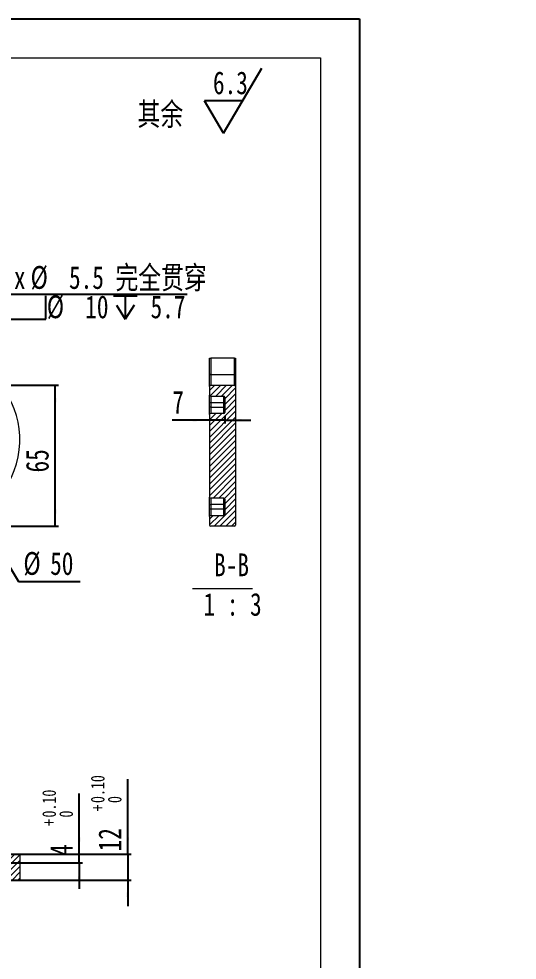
# Model space of a CAD drawing. Header units: millimetres. Extents: x 12 to 1160, y 8 to 1479.
# Drawn here: x 777 to 1160, y 756 to 1479 of the extents above; entities that cross this region are included whole.
import ezdxf

# ---------------------------------------------------------------- set-up
doc = ezdxf.new("R2010")
doc.units = ezdxf.units.MM
doc.linetypes.add('SLD-实线', pattern=[0])
for name, color, linetype in [('SLD-0', 179, 'SLD-实线'), ('图框', 7, 'SLD-实线'), ('标注层', 96, 'SLD-实线')]:
    doc.layers.add(name, color=color, linetype=linetype)
doc.layers.add('粗实线', color=7, linetype='SLD-实线', lineweight=15)
doc.styles.add('SLDTEXTSTYLE0', font='HYSWLONGFANGSONG.TTF', dxfattribs={"bigfont": 'bigfont'})
doc.styles.add('SLDTEXTSTYLE3', font='HYSWLONGFANGSONG.TTF')
doc.dimstyles.new('SLDDIMSTYLE0', dxfattribs={"dimtxt": 17.5, "dimasz": 13, "dimexe": 0, "dimexo": 0.0625, "dimgap": 4.375, "dimtad": 0, "dimtih": 1, "dimtoh": 1, "dimdec": 3, "dimlfac": 3, "dimrnd": 1e-09, "dimzin": 12, "dimdsep": 46, "dimtxsty": 'SLDTEXTSTYLE3', "dimsah": 1, "dimcen": 0, "dimadec": 0, "dimazin": 3, "dimtfac": 1, "dimtdec": 3, "dimtmove": 0, "dimatfit": 3, "dimfxl": 0, "dimfrac": 2, "dimtolj": 1, "dimtzin": 12, "dimarcsym": 0})
doc.dimstyles.new('SLDDIMSTYLE2', dxfattribs={"dimtxt": 17.5, "dimasz": 13, "dimexe": 0, "dimexo": 0.0625, "dimgap": 4.375, "dimtad": 1, "dimdec": 3, "dimlfac": 3, "dimrnd": 1e-09, "dimzin": 12, "dimdsep": 46, "dimtxsty": 'SLDTEXTSTYLE3', "dimsah": 1, "dimcen": 0.09, "dimadec": 0, "dimazin": 3, "dimtfac": 1, "dimtdec": 3, "dimtofl": 0, "dimtmove": 0, "dimatfit": 3, "dimfxl": 0, "dimfrac": 2, "dimtolj": 1, "dimtzin": 12, "dimarcsym": 0})
doc.dimstyles.new('SLDDIMSTYLE3', dxfattribs={"dimtxt": 17.5, "dimasz": 13, "dimexe": 0, "dimexo": 0.0625, "dimgap": 4.375, "dimtad": 1, "dimdec": 3, "dimlfac": 3, "dimrnd": 1e-09, "dimzin": 12, "dimdsep": 46, "dimtxsty": 'SLDTEXTSTYLE3', "dimsah": 1, "dimcen": 0.09, "dimadec": 0, "dimazin": 3, "dimtfac": 1, "dimtdec": 3, "dimtmove": 0, "dimatfit": 0, "dimfxl": 0, "dimfrac": 2, "dimtolj": 1, "dimtzin": 12, "dimarcsym": 0})
doc.dimstyles.new('SLDDIMSTYLE6', dxfattribs={"dimtxt": 17.5, "dimasz": 13, "dimexe": 0, "dimexo": 0.0625, "dimgap": 4.375, "dimtad": 1, "dimlfac": 3, "dimrnd": 1e-09, "dimzin": 12, "dimdsep": 46, "dimtxsty": 'SLDTEXTSTYLE3', "dimsah": 1, "dimcen": 0.09, "dimadec": 0, "dimazin": 3, "dimtol": 1, "dimtp": 0.5, "dimtfac": 1, "dimtmove": 0, "dimatfit": 0, "dimfxl": 0, "dimfrac": 2, "dimtolj": 1, "dimtzin": 0, "dimarcsym": 0})
doc.dimstyles.new('SLDDIMSTYLE7', dxfattribs={"dimtxt": 17.5, "dimasz": 13, "dimexe": 0, "dimexo": 0.0625, "dimgap": 4.375, "dimtad": 0, "dimtih": 1, "dimtoh": 1, "dimdec": 0, "dimlfac": 3, "dimrnd": 1e-09, "dimzin": 12, "dimdsep": 46, "dimtxsty": 'SLDTEXTSTYLE3', "dimblk1": 'NONE', "dimsah": 1, "dimcen": 0, "dimadec": 0, "dimazin": 3, "dimtfac": 1, "dimtdec": 3, "dimtmove": 0, "dimatfit": 3, "dimldrblk": 'NONE', "dimfxl": 0, "dimfrac": 2, "dimtolj": 1, "dimtzin": 12, "dimarcsym": 0})

# ---------------------------------------------------------------- blocks, each defined once
blk = doc.blocks.new('SW_SFSYMBOL_0')
at = {"layer": 'SLD-0', "color": 0}
for p, q in [((8.15, -25), (37.64, 25)), ((8.15, -25), (-6.6, 0)), ((22.9, 0), (-6.6, 0))]:
    blk.add_line(p, q, dxfattribs=at)
at = {"layer": 'SLD-0', "color": 0, "insert": (0, 22.56), "char_height": 17.5, "attachment_point": 1, "style": 'SLDTEXTSTYLE3'}
blk.add_mtext('6.3', dxfattribs=at)
blk = doc.blocks.new('_D')
at = {"layer": '标注层'}
for p, q in [((690.06, 1191.38), (732.99, 1119.96)), ((732.99, 1119.96), (777.11, 1046.57)), ((777.11, 1046.57), (824.45, 1046.57))]:
    blk.add_line(p, q, dxfattribs=at)
for points in [[(690.06, 1191.38), (695.9, 1179.72), (697.61, 1180.75)], [(732.99, 1119.96), (727.15, 1131.61), (725.44, 1130.58)]]:
    blk.add_solid(points, dxfattribs=at)
at = {"layer": '标注层', "char_height": 17.5, "attachment_point": 1, "style": 'SLDTEXTSTYLE3'}
for s, insert in [('%%c', (780.86, 1069.2, 0.17)), ('50', (801.43, 1069.13, 0.17))]:
    blk.add_mtext(s, dxfattribs=dict(at, insert=insert))
blk = doc.blocks.new('_D_3')
at = {"layer": '标注层'}
for p, q in [((661.98, 1197.33), (807.78, 1197.33)), ((805.28, 1089), (805.28, 1197.33)), ((714.02, 1089), (807.78, 1089))]:
    blk.add_line(p, q, dxfattribs=at)
for points in [[(805.28, 1197.33), (804.28, 1184.33), (806.28, 1184.33)], [(805.28, 1089), (806.28, 1102), (804.28, 1102)]]:
    blk.add_solid(points, dxfattribs=at)
at = {"layer": '标注层', "insert": (782.73, 1130.36, 0.17), "char_height": 17.5, "attachment_point": 1, "rotation": 90, "style": 'SLDTEXTSTYLE3'}
blk.add_mtext('65', dxfattribs=at)
blk = doc.blocks.new('SW_SYMBOL_HOLE_SPOT')
at = {"layer": '标注层', "color": 0}
for p, q in [((0, 4375), (0, 375)), ((8000, 375), (8000, 4375)), ((0, 375), (8000, 375))]:
    blk.add_line(p, q, dxfattribs=at)
blk = doc.blocks.new('SW_SYMBOL_HOLE_DEPTH')
at = {"layer": '标注层', "color": 0}
for p, q in [((0, 4375), (4000, 4375)), ((2000, 4375), (2000, 375)), ((500, 2775), (2000, 375)), ((3500, 2775), (2000, 375))]:
    blk.add_line(p, q, dxfattribs=at)
blk = doc.blocks.new('_D_22')
at = {"layer": '标注层'}
for p, q in [((715.69, 1204.55), (752, 1267.46)), ((752, 1267.46), (906.53, 1267.46)), ((707.36, 1190.12), (715.69, 1204.55))]:
    blk.add_line(p, q, dxfattribs=at)
blk.add_solid([(715.69, 1204.55), (723.06, 1215.31), (721.32, 1216.31)], dxfattribs=at)
at = {"layer": '标注层', "xscale": 0.004511737089201878, "yscale": 0.004511737089201878, "zscale": 0.004511737089201878}
for name, p in [('SW_SYMBOL_HOLE_SPOT', (762.04, 1246.41)), ('SW_SYMBOL_HOLE_DEPTH', (850.1, 1246.41))]:
    blk.add_blockref(name, p, dxfattribs=at)
at = {"layer": '标注层', "char_height": 17.5, "attachment_point": 1}
for s, insert, style in [('4 x ', (755.75, 1288.94, 0.17), 'SLDTEXTSTYLE3'), ('%%c', (786.4, 1289.01, 0.17), 'SLDTEXTSTYLE3'), (' 5.5 \\M+18AAE\\M+19153贯\\M+190FA', (806.98, 1288.94, 0.17), 'SLDTEXTSTYLE0'), ('%%c', (798.86, 1266.44, 0.17), 'SLDTEXTSTYLE3'), (' 10 ', (819.43, 1266.36, 0.17), 'SLDTEXTSTYLE3'), (' 5.7', (869.59, 1266.36, 0.17), 'SLDTEXTSTYLE3')]:
    blk.add_mtext(s, dxfattribs=dict(at, insert=insert, style=style))
blk = doc.blocks.new('_NONE')
blk = doc.blocks.new('_D_32')
at = {"layer": '标注层'}
for p, q in [((823.74, 837.07), (823.74, 883.58)), ((764.44, 837.07), (826.24, 837.07)), ((823.74, 830.4), (823.74, 837.07)), ((751.11, 830.4), (826.24, 830.4)), ((823.74, 830.4), (823.74, 810.4))]:
    blk.add_line(p, q, dxfattribs=at)
for points in [[(823.74, 837.07), (824.74, 850.07), (822.74, 850.07)], [(823.74, 830.4), (822.74, 817.4), (824.74, 817.4)]]:
    blk.add_solid(points, dxfattribs=at)
at = {"layer": '标注层', "attachment_point": 1, "rotation": 90, "style": 'SLDTEXTSTYLE3'}
for s, insert, char_height in [('0.10', (795.36, 865.16, 0.17), 10.5), ('0', (808.42, 865.16, 0.17), 10.5), ('+', (795.36, 858.7, 0.17), 10.5), ('4', (801.18, 835.71, 0.17), 17.5)]:
    blk.add_mtext(s, dxfattribs=dict(at, insert=insert, char_height=char_height))
blk = doc.blocks.new('_D_33')
at = {"layer": '标注层'}
for p, q in [((861.04, 837.07), (861.04, 894.72)), ((764.44, 837.07), (863.54, 837.07)), ((861.04, 837.07), (861.04, 817.07)), ((747.36, 817.07), (863.54, 817.07)), ((861.04, 817.07), (861.04, 797.07))]:
    blk.add_line(p, q, dxfattribs=at)
for points in [[(861.04, 837.07), (862.04, 850.07), (860.04, 850.07)], [(861.04, 817.07), (860.04, 804.07), (862.04, 804.07)]]:
    blk.add_solid(points, dxfattribs=at)
at = {"layer": '标注层', "attachment_point": 1, "rotation": 90, "style": 'SLDTEXTSTYLE3'}
for s, insert, char_height in [('0.10', (832.65, 876.3, 0.17), 10.5), ('0', (845.72, 876.3, 0.17), 10.5), ('+', (832.65, 869.84, 0.17), 10.5), ('12', (838.48, 839.16, 0.17), 17.5)]:
    blk.add_mtext(s, dxfattribs=dict(at, insert=insert, char_height=char_height))
blk = doc.blocks.new('_D_45')
at = {"layer": '标注层'}
for p, q in [((935.54, 1174), (935.54, 1168.05)), ((923.87, 1170.55), (895.19, 1170.55)), ((935.54, 1170.55), (923.87, 1170.55)), ((935.54, 1170.55), (955.54, 1170.55))]:
    blk.add_line(p, q, dxfattribs=at)
for points in [[(923.87, 1170.55), (910.87, 1171.55), (910.87, 1169.55)], [(935.54, 1170.55), (948.54, 1169.55), (948.54, 1171.55)]]:
    blk.add_solid(points, dxfattribs=at)
at = {"layer": '标注层', "insert": (895.19, 1193.11, 135.75), "char_height": 17.5, "attachment_point": 1, "style": 'SLDTEXTSTYLE3'}
blk.add_mtext('7', dxfattribs=at)
blk = doc.blocks.new('SW_NOTE_4')
at = {"color": 0, "linetype": 'SLD-实线', "lineweight": 0}
blk.add_line((-9.95, -4.28), (36.06, -4.28), dxfattribs=at)
at = {"color": 0, "linetype": 'Continuous', "lineweight": 0, "char_height": 17.5, "attachment_point": 2, "style": 'SLDTEXTSTYLE3'}
for s, insert in [('B-B', (19.96, 22.56)), (' 1 : 3', (16.3, -7.77))]:
    blk.add_mtext(s, dxfattribs=dict(at, insert=insert))

msp = doc.modelspace()

# ---------------------------------------------------------------- hatches: boundary and pattern name
at = {"linetype": 'SLD-实线', "lineweight": 0}
h = msp.add_hatch(dxfattribs=at)
h.set_pattern_fill('ANSI31', style=0)
edge = h.paths.add_edge_path(flags=0)
edge.add_line((943.87267, 1089.83494), (943.87267, 1196.5016))
edge.add_arc((943.03934, 1196.5016), 0.83333, 0, 90)
edge.add_line((943.03934, 1197.33494), (924.70601, 1197.33494))
edge.add_arc((924.70601, 1196.5016), 0.83333, 90, 180)
edge.add_line((923.87267, 1196.5016), (923.87267, 1189.83494))
edge.add_arc((924.70601, 1189.83494), 0.83333, 180, 270)
edge.add_line((924.70601, 1189.0016), (934.70601, 1189.0016))
edge.add_arc((934.70601, 1188.16827), 0.83333, 0, 90, ccw=False)
edge.add_line((935.53934, 1188.16827), (935.53934, 1176.5016))
edge.add_arc((934.70601, 1176.5016), 0.83333, 270, 360, ccw=False)
edge.add_line((934.70601, 1175.66827), (924.70601, 1175.66827))
edge.add_arc((924.70601, 1174.83494), 0.83333, 90, 180)
edge.add_line((923.87267, 1174.83494), (923.87267, 1111.5016))
edge.add_arc((924.70601, 1111.5016), 0.83333, 180, 270)
edge.add_line((924.70601, 1110.66827), (934.70601, 1110.66827))
edge.add_arc((934.70601, 1109.83494), 0.83333, 0, 90, ccw=False)
edge.add_line((935.53934, 1109.83494), (935.53934, 1098.16827))
edge.add_arc((934.70601, 1098.16827), 0.83333, 270, 360, ccw=False)
edge.add_line((934.70601, 1097.33494), (924.70601, 1097.33494))
edge.add_arc((924.70601, 1096.5016), 0.83333, 90, 180)
edge.add_line((923.87267, 1096.5016), (923.87267, 1089.83494))
edge.add_arc((924.70601, 1089.83494), 0.83333, 180, 270)
edge.add_line((924.70601, 1089.0016), (943.03934, 1089.0016))
edge.add_arc((943.03934, 1089.83494), 0.83333, 270, 360)
h = msp.add_hatch(dxfattribs=at)
h.set_pattern_fill('ANSI31', style=0)
edge = h.paths.add_edge_path(flags=0)
edge.add_line((761.52453, 826.57083), (761.52453, 817.07083))
edge.add_line((761.52453, 817.07083), (777.35787, 817.07083))
edge.add_arc((777.35787, 817.90417), 0.83333, 270, 360)
edge.add_line((778.1912, 817.90417), (778.1912, 836.2375))
edge.add_arc((777.35787, 836.2375), 0.83333, 0, 90)
edge.add_line((777.35787, 837.07083), (762.77453, 837.07083))
edge.add_line((762.77453, 837.07083), (761.9412, 836.2375))
edge.add_line((761.9412, 836.2375), (761.9412, 830.40417))
edge.add_line((761.9412, 830.40417), (757.77453, 830.40417))
edge.add_line((757.77453, 830.40417), (757.77453, 826.57083))
edge.add_line((757.77453, 826.57083), (761.52453, 826.57083))

# ---------------------------------------------------------------- linework, layer by layer
at = {"color": 7, "linetype": 'SLD-实线', "lineweight": 15}
for p, q in [((923.87267, 1205.04327), (923.87267, 1218.32433)), ((924.70601, 1218.32433), (924.70601, 1205.66827)), ((943.03934, 1218.32433), (924.70601, 1218.32433)), ((943.03934, 1205.66827), (943.03934, 1218.32433)), ((943.87267, 1218.32433), (943.87267, 1205.04327)), ((923.87267, 1196.5016), (923.87267, 1205.04327)), ((924.70601, 1205.66827), (924.70601, 1197.33494)), ((924.70601, 1205.66827), (943.03934, 1205.66827)), ((943.03934, 1197.33494), (943.03934, 1205.66827)), ((943.87267, 1205.04327), (943.87267, 1196.5016)), ((923.87267, 1196.5016), (923.87267, 1189.83494)), ((924.70601, 1197.33494), (943.03934, 1197.33494)), ((943.87267, 1196.5016), (943.87267, 1089.83494)), ((923.87267, 1184.0016), (923.87267, 1189.83494)), ((924.70601, 1189.0016), (934.70601, 1189.0016)), ((924.70601, 1189.0016), (924.70601, 1184.0016)), ((934.70601, 1184.0016), (934.70601, 1189.0016)), ((935.53934, 1188.16827), (935.53934, 1176.5016)), ((924.70601, 1184.0016), (923.87267, 1184.0016)), ((923.87267, 1180.66827), (923.87267, 1184.0016)), ((924.70601, 1180.66827), (923.87267, 1180.66827)), ((923.87267, 1174.83494), (923.87267, 1180.66827)), ((934.70601, 1184.0016), (924.70601, 1184.0016)), ((924.70601, 1184.0016), (924.70601, 1180.66827)), ((924.70601, 1180.66827), (924.70601, 1175.66827)), ((924.70601, 1180.66827), (934.70601, 1180.66827)), ((934.70601, 1184.0016), (935.53934, 1184.0016)), ((934.70601, 1180.66827), (934.70601, 1184.0016)), ((934.70601, 1175.66827), (934.70601, 1180.66827)), ((934.70601, 1180.66827), (935.53934, 1180.66827)), ((923.87267, 1174.83494), (923.87267, 1111.5016)), ((934.70601, 1175.66827), (924.70601, 1175.66827)), ((923.87267, 1105.66827), (923.87267, 1111.5016)), ((934.70601, 1110.66827), (924.70601, 1110.66827)), ((924.70601, 1110.66827), (924.70601, 1105.66827)), ((934.70601, 1105.66827), (934.70601, 1110.66827)), ((935.53934, 1109.83494), (935.53934, 1098.16827)), ((923.87267, 1105.66827), (924.70601, 1105.66827)), ((923.87267, 1102.33494), (923.87267, 1105.66827)), ((923.87267, 1102.33494), (924.70601, 1102.33494)), ((923.87267, 1096.5016), (923.87267, 1102.33494)), ((934.70601, 1105.66827), (924.70601, 1105.66827)), ((924.70601, 1105.66827), (924.70601, 1102.33494)), ((924.70601, 1102.33494), (924.70601, 1097.33494)), ((924.70601, 1102.33494), (934.70601, 1102.33494)), ((935.53934, 1105.66827), (934.70601, 1105.66827)), ((934.70601, 1102.33494), (934.70601, 1105.66827)), ((934.70601, 1097.33494), (934.70601, 1102.33494)), ((935.53934, 1102.33494), (934.70601, 1102.33494)), ((923.87267, 1096.5016), (923.87267, 1089.83494)), ((924.70601, 1097.33494), (934.70601, 1097.33494)), ((943.03934, 1089.0016), (924.70601, 1089.0016)), ((762.77453, 837.07083), (777.35787, 837.07083)), ((778.1912, 836.2375), (778.1912, 817.90417)), ((761.52453, 817.07083), (777.35787, 817.07083))]:
    msp.add_line(p, q, dxfattribs=at)
for centre, radius, start, end in [((711.52453, 1155.66827), 66.66667, 270, 131.40962211), ((924.61486, 1204.92174), 0.75207, 83.03903697, 170.70075832), ((943.13049, 1204.92174), 0.75207, 9.29924168, 96.96096303), ((924.70601, 1196.5016), 0.83333, 90, 180), ((943.03934, 1196.5016), 0.83333, 0, 90), ((924.70601, 1189.83494), 0.83333, 180, 270), ((934.70601, 1188.16827), 0.83333, 0, 90), ((924.70601, 1174.83494), 0.83333, 90, 180), ((934.70601, 1176.5016), 0.83333, 270, 0), ((924.70601, 1111.5016), 0.83333, 180, 270), ((934.70601, 1109.83494), 0.83333, 0, 90), ((924.70601, 1096.5016), 0.83333, 90, 180), ((934.70601, 1098.16827), 0.83333, 270, 0), ((924.70601, 1089.83494), 0.83333, 180, 270), ((943.03934, 1089.83494), 0.83333, 270, 0), ((777.35787, 836.2375), 0.83333, 0, 90), ((777.35787, 817.90417), 0.83333, 270, 0)]:
    msp.add_arc(centre, radius, start, end, dxfattribs=at)
for points, knots in [([(923.87267, 1218.32433), (923.87267, 1218.32433), (923.9062, 1218.32433), (924.05146, 1218.32433), (924.11405, 1218.32433), (924.26248, 1218.32433), (924.32149, 1218.32433), (924.43977, 1218.32433), (924.48342, 1218.32433), (924.58687, 1218.32433), (924.6461, 1218.32433), (924.70601, 1218.32433)], [0, 0, 0, 0, 0.5, 0.5, 0.75, 0.75, 0.875, 0.875, 0.9375, 0.9375, 1, 1, 1, 1]), ([(943.03934, 1218.32433), (943.09963, 1218.32433), (943.15866, 1218.32433), (943.26172, 1218.32433), (943.30579, 1218.32433), (943.42367, 1218.32433), (943.48208, 1218.32433), (943.63168, 1218.32433), (943.69436, 1218.32433), (943.83859, 1218.32433), (943.87267, 1218.32433), (943.87267, 1218.32433)], [0, 0, 0, 0, 0.0625, 0.0625, 0.125, 0.125, 0.25, 0.25, 0.5, 0.5, 1, 1, 1, 1])]:
    msp.add_open_spline(points, degree=3, knots=knots, dxfattribs=at)
at = {"layer": '图框'}
for p, q in [((12.5, 1479), (1039, 1479)), ((1039, 1479), (1039, 7.5))]:
    msp.add_line(p, q, dxfattribs=at)
at = {"layer": '粗实线'}
for p, q in [((74, 1449), (1009, 1449)), ((1009, 1449), (1009, 39))]:
    msp.add_line(p, q, dxfattribs=at)

# ---------------------------------------------------------------- block references
at = {"color": 7, "linetype": 'Continuous', "lineweight": 0}
msp.add_blockref('SW_NOTE_4', (920.80111, 1045.54155), dxfattribs=at)
at = {"layer": 'SLD-0'}
msp.add_blockref('SW_SFSYMBOL_0', (926.4706, 1416.02585), dxfattribs=at)

# ---------------------------------------------------------------- texts
at = {"layer": 'SLD-0', "insert": (868.57233, 1414.51058), "char_height": 17.5, "attachment_point": 1, "style": 'SLDTEXTSTYLE0'}
msp.add_mtext('\\M+191B4\\M+1975D', dxfattribs=at)

# ---------------------------------------------------------------- dimensions: what is measured, and where the dimension line sits
at = {"layer": '标注层'}
dim = msp.add_diameter_dim_2p(p1=(707.35864, 1190.11761), p2=(715.69043, 1204.55226), text='<> x %%c 5.5 完全贯穿\\P{\\fGDT;v}%%c 10 {\\fGDT;x} 5.7\\P', dimstyle='SLDDIMSTYLE7', override={"dimpost": '<>'}, dxfattribs=at)
dim.commit()
dim.dimension.update_dxf_attribs({"geometry": '_D_22', "text_midpoint": (831.14141, 1266.37639), "dimtype": 163})
for base, p1, p2, angle, dimstyle, picture, middle in [((794.45562, 1197.33494), (711.52453, 1089.0016), (659.48288, 1197.33494), 90, 'SLDDIMSTYLE2', '_D_3', (794.45562, 1141.85896)), ((923.87267, 1170.55492), (935.53934, 1176.5016), (923.87267, 1174.83494), 0, 'SLDDIMSTYLE3', '_D_45', (902.85012, 1170.55492)), ((861.03858, 817.07083), (761.9412, 837.07083), (744.85787, 817.07083), 90, 'SLDDIMSTYLE6', '_D_33', (861.03858, 866.93952)), ((823.7428, 837.07083), (748.60787, 830.40417), (761.9412, 837.07083), 90, 'SLDDIMSTYLE6', '_D_32', (823.7428, 859.64519))]:
    dim = msp.add_linear_dim(base=base, p1=p1, p2=p2, angle=angle, dimstyle=dimstyle, dxfattribs=at)
    dim.commit()
    dim.dimension.update_dxf_attribs({"geometry": picture, "text_midpoint": middle, "dimtype": 160})
dim = msp.add_diameter_dim_2p(p1=(732.99125, 1119.95705), p2=(690.05782, 1191.37949), dimstyle='SLDDIMSTYLE0', dxfattribs=at)
dim.commit()
dim.dimension.update_dxf_attribs({"geometry": '_D', "text_midpoint": (802.65186, 1059.99401), "dimtype": 163})

doc.saveas('drawing.dxf')
